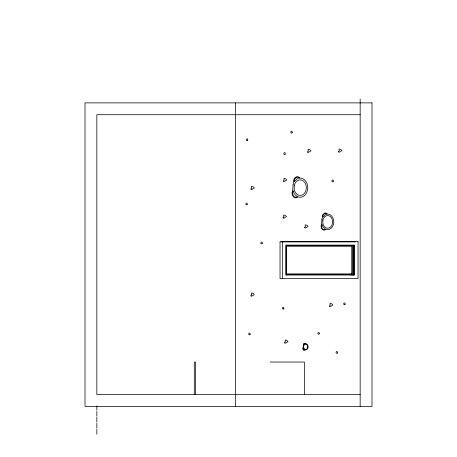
<?xml version="1.0" encoding="UTF-8"?>
<svg xmlns="http://www.w3.org/2000/svg" width="457" height="457" viewBox="0 0 457 457"><rect width="100%" height="100%" fill="white"/><g stroke="black" fill="none" stroke-linecap="round" stroke-linejoin="round"><path stroke-width="0.69" d="M360.156 114.713L96.844 114.713L96.844 394.591L360.156 394.591M280.952 241.93L355.495 241.93M285.682 245.089L354.426 245.089L354.426 275.051L285.682 275.051M286.013 245.666L353.312 245.666L353.312 275.051M351.736 273.886L285.899 273.886L285.899 246.26L351.736 246.26L351.736 275.051M286.002 274.474L353.312 274.474M270.184 362.047L304.391 362.047L304.391 394.591M360.156 98.998L360.156 406.427M353.901 245.089L353.901 275.051M352.341 245.666L352.341 275.051M286.271 245.666L286.271 274.474M286.208 245.089L286.208 275.051M282.586 241.542L282.586 278.604M235.464 102.882L235.464 406.427M195.356 394.591L195.356 362.047L194.294 362.047L194.294 394.591M96.844 405.89L96.844 410.243M96.844 411.386L96.844 416.218M96.844 417.367L96.844 422.199M96.844 423.342L96.844 428.175M96.844 429.317L96.844 434.15M294.205 180.744C293.291 184.125 297.536 176.79 299.398 178.179A4.084 3.216 -90 0 0 296.216 177.556L294.874 178.807L294.205 180.744M303.614 344.532L303.614 344.909L305.327 343.687A1.348 1.063 -90 0 0 304.276 343.481L303.614 344.532M322.808 216.27C322.585 218.72 325.224 213.133 327.012 214.19A3.308 2.605 -90 0 0 324.436 213.687L323.35 214.699L322.808 216.27M250.962 188.981L250.956 189.387L251.676 189.552L254.315 187.924L253.155 186.742L251.476 186.313L251.373 187.644L251.75 187.993L250.962 188.981M250.962 295.662L250.956 296.067L251.676 296.233L254.315 294.599L253.155 293.423L251.476 292.994L251.373 294.325L251.75 294.668L250.962 295.662M283.477 181.006L283.471 181.418L284.197 181.583L286.836 179.949L285.671 178.767L283.997 178.344L283.894 179.67L284.271 180.018L283.477 181.006M283.14 217.635L283.134 218.046L283.86 218.212L286.499 216.578L285.339 215.396L283.66 214.973L283.557 216.298L283.934 216.647L283.14 217.635M284.671 342.659L284.665 343.07L285.391 343.236L288.03 341.602L286.87 340.419L285.191 339.997L285.088 341.322L285.465 341.67L284.671 342.659M304.739 227.466L304.733 227.872L305.453 228.037L308.092 226.404L306.933 225.227L305.253 224.798L305.15 226.129L305.527 226.472L304.739 227.466M307.618 151.924L307.607 152.335L308.332 152.495L310.971 150.867L309.812 149.685L308.132 149.262L308.029 150.587L308.406 150.936L307.618 151.924M329.56 306.059L329.554 306.47L330.274 306.636L332.913 305.002L331.753 303.819L330.074 303.397L329.971 304.722L330.348 305.07L329.56 306.059M338.586 151.667L338.58 152.072L339.305 152.238L341.945 150.604L340.779 149.428L339.105 148.999L339.003 150.33L339.38 150.673L338.586 151.667M294.291 185.571L294.257 189.609A7.792 6.135 -90 0 0 298.552 195.173L300.135 195.459A7.792 6.135 -90 0 0 306.276 188.77A7.792 6.135 -90 0 0 301.854 180.161L300.266 179.875A7.792 6.135 -90 0 0 294.919 183.703L294.291 185.571M303.642 346.126L303.631 347.451A2.571 2.022 -90 0 0 305.048 349.297L305.573 349.394A2.571 2.022 -90 0 0 307.601 347.183A2.571 2.022 -90 0 0 306.139 344.344L305.619 344.247A2.571 2.022 -90 0 0 303.854 345.509L303.642 346.126M322.876 220.183L322.853 223.45A6.312 4.97 -90 0 0 326.327 227.957L327.612 228.192A6.312 4.97 -90 0 0 332.587 222.77A6.312 4.97 -90 0 0 329 215.795L327.715 215.567A6.312 4.97 -90 0 0 323.385 218.663L322.876 220.183M293.114 184.314L292.686 190.586A4.719 3.713 -90 0 0 293.08 196.31A4.719 3.713 -90 0 0 297.536 197.304L298.078 196.818L299.484 197.23A9.603 7.563 -90 0 0 307.732 188.581A9.603 7.563 -90 0 0 300.917 178.11L300.1 178.144L299.381 177.379A4.719 3.713 -90 0 0 296.582 176.75L294.874 177.882L294.251 178.824A4.719 3.713 -90 0 0 293.754 182.383L293.114 184.314M321.928 219.16L321.574 224.238A3.822 3.01 -90 0 0 321.894 228.877A3.822 3.01 -90 0 0 325.504 229.682L325.944 229.288L327.086 229.62A7.78 6.124 -90 0 0 333.764 222.616A7.78 6.124 -90 0 0 328.246 214.133L327.583 214.162L327.001 213.545A3.822 3.01 -90 0 0 324.733 213.036L322.842 214.716A3.822 3.01 -90 0 0 322.442 217.595L321.928 219.16M303.254 345.715L303.117 347.783A1.56 1.228 -90 0 0 303.242 349.674A1.56 1.228 -90 0 0 304.716 349.999L305.356 349.976A3.17 2.496 -90 0 0 308.081 347.12A3.17 2.496 -90 0 0 305.83 343.664L305.322 343.424A1.56 1.228 -90 0 0 304.402 343.218L303.631 343.898A1.56 1.228 -90 0 0 303.465 345.075L303.254 345.715M293.143 190.912L292.874 191.483A4.084 3.216 -90 0 0 293.497 195.95A4.084 3.216 -90 0 0 296.987 196.921L297.456 196.596C295.291 195.43 293.725 193.288 293.143 190.912M321.951 224.507L321.728 224.964A3.308 2.605 -90 0 0 322.236 228.586A3.308 2.605 -90 0 0 325.058 229.374L325.441 229.111L322.945 226.832L321.951 224.507M303.265 347.891L303.174 348.08A1.348 1.063 -90 0 0 303.385 349.554A1.348 1.063 -90 0 0 304.533 349.873L303.265 347.891M371.992 102.882L85.008 102.882L85.008 406.427L371.992 406.427L371.992 102.882M358.048 241.542L280.032 241.542L280.032 278.604L358.048 278.604L358.048 241.542M262.129 243.615A0.931 0.731 -90 0 0 261.798 242.061A0.931 0.731 -90 0 0 260.907 243.198A0.931 0.731 -90 0 0 262.129 243.615M283.694 308.863A0.931 0.731 -90 0 0 283.369 307.31A0.931 0.731 -90 0 0 282.472 308.446A0.931 0.731 -90 0 0 283.694 308.863M319.226 333.827A0.931 0.731 -90 0 0 318.592 332.433A0.931 0.731 -90 0 0 317.958 333.827A0.931 0.731 -90 0 0 319.226 333.827M250.065 334.427A0.931 0.731 -90 0 0 249.431 333.033A0.931 0.731 -90 0 0 248.797 334.427A0.931 0.731 -90 0 0 250.065 334.427M247.083 204.633A0.931 0.731 -90 0 0 246.757 203.079A0.931 0.731 -90 0 0 245.86 204.216A0.931 0.731 -90 0 0 247.083 204.633M285.071 154.22A0.931 0.731 -90 0 0 284.745 152.667A0.931 0.731 -90 0 0 283.848 153.803A0.931 0.731 -90 0 0 285.071 154.22M333.17 181.583A0.931 0.731 -90 0 0 332.839 180.024A0.931 0.731 -90 0 0 331.948 181.166A0.931 0.731 -90 0 0 333.17 181.583M292.154 132.667A0.931 0.731 -90 0 0 291.52 131.273A0.931 0.731 -90 0 0 290.886 132.667A0.931 0.731 -90 0 0 292.154 132.667M344.966 304.471A0.931 0.731 -90 0 0 344.641 302.917A0.931 0.731 -90 0 0 343.744 304.054A0.931 0.731 -90 0 0 344.966 304.471M337.34 353.055A0.931 0.731 -90 0 0 337.009 351.502A0.931 0.731 -90 0 0 336.112 352.638A0.931 0.731 -90 0 0 337.34 353.055M247.688 140.202A0.931 0.731 -90 0 0 247.054 138.808A0.931 0.731 -90 0 0 246.42 140.202A0.931 0.731 -90 0 0 247.688 140.202"/></g></svg>
